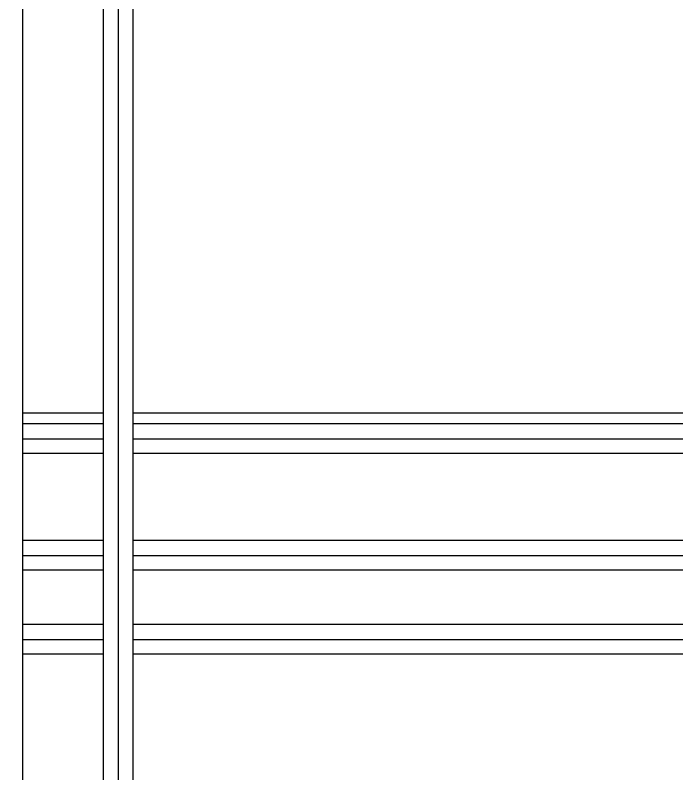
# Model space of a CAD drawing. Header units: millimetres. Extents: x 48717 to 75522, y 76128 to 88842.
# Drawn here: x 58008 to 59425, y 83969 to 85593 of the extents above; entities that cross this region are included whole.
import ezdxf

# ---------------------------------------------------------------- set-up
doc = ezdxf.new("R2010")
doc.units = ezdxf.units.MM
doc.linetypes.add('CENTER2', pattern=[1.125, 0.75, -0.125, 0.125, -0.125])
for name, color, linetype in [('Top (Plan) View2-CENTER', 1, 'CENTER2'), ('Top (Plan) View2-DV20-S1B-001c', 140, 'Continuous'), ('Top (Plan) View2-DV20-S1B-001d', 140, 'Continuous'), ('Top (Plan) View2-DV20-S1B-002a', 140, 'Continuous'), ('Top (Plan) View2-DV90-S1B-001c', 120, 'Continuous'), ('Top (Plan) View2-DV90-S1B-001d', 120, 'Continuous'), ('Top (Plan) View2-DV90-S1B-002a', 140, 'Continuous')]:
    doc.layers.add(name, color=color, linetype=linetype)

# ---------------------------------------------------------------- blocks, each defined once
blk = doc.blocks.new('*U746')
at = {"layer": 'Top (Plan) View2-CENTER'}
for p, q in [((58023.9, 84436.4), (58197.1, 84436.4)), ((58260.6, 84436.4), (64006.4, 84436.3))]:
    blk.add_line(p, q, dxfattribs=at)
at = {"layer": 'Top (Plan) View2-DV90-S1B-001c', "color": 0, "linetype": 'ByBlock', "lineweight": -2}
for p, q in [((58197.1, 84468.1), (58023.9, 84468.1)), ((64006.4, 84468.1), (58260.6, 84468.1)), ((58197.1, 84404.6), (58023.9, 84404.6)), ((64006.4, 84404.6), (58260.6, 84404.6))]:
    blk.add_line(p, q, dxfattribs=at)
blk = doc.blocks.new('*U747')
at = {"layer": 'Top (Plan) View2-CENTER'}
for p, q in [((58023.9, 84686.3), (58197.1, 84686.3)), ((58260.6, 84686.3), (60146, 84686.3))]:
    blk.add_line(p, q, dxfattribs=at)
at = {"layer": 'Top (Plan) View2-DV20-S1B-001c', "color": 0, "linetype": 'ByBlock', "lineweight": -2}
for p, q in [((58197.1, 84718), (58023.9, 84718)), ((60146, 84718), (58260.6, 84718)), ((58197.1, 84654.5), (58023.9, 84654.5)), ((60146, 84654.5), (58260.6, 84654.5))]:
    blk.add_line(p, q, dxfattribs=at)
blk = doc.blocks.new('*U800')
at = {"layer": 'Top (Plan) View2-DV90-S1B-002a', "color": 0, "linetype": 'ByBlock', "lineweight": -2}
for p, q in [((57960.4, 84740.9), (57860.9, 84740.9)), ((58197.1, 84740.9), (58023.9, 84740.9)), ((60172.4, 84740.9), (58260.6, 84740.9)), ((60454.4, 84740.9), (60252.8, 84740.9))]:
    blk.add_line(p, q, dxfattribs=at)
blk.add_ellipse((57860.9, 84709.2), major_axis=(0, 31.7), ratio=0.01, start_param=0, end_param=1.288285, dxfattribs=at)
at = {"layer": 'Top (Plan) View2-DV90-S1B-002a', "color": 0, "linetype": 'ByBlock', "lineweight": -2, "extrusion": (0, 0, -1)}
blk.add_ellipse((60454.4, 84709.2), major_axis=(0, -31.8), ratio=0.01, start_param=1.853307, end_param=3.141593, dxfattribs=at)
blk = doc.blocks.new('*U805')
at = {"layer": 'Top (Plan) View2-DV20-S1B-001d', "color": 0, "linetype": 'ByBlock', "lineweight": -2}
blk.add_line((58023.9, 88604.5), (58023.9, 78949.5), dxfattribs=at)
blk = doc.blocks.new('*U808')
at = {"layer": 'Top (Plan) View2-CENTER'}
for p, q in [((58023.9, 84256.5), (58197.1, 84256.5)), ((58260.6, 84256.5), (60299.6, 84256.5))]:
    blk.add_line(p, q, dxfattribs=at)
at = {"layer": 'Top (Plan) View2-DV20-S1B-002a', "color": 0, "linetype": 'ByBlock', "lineweight": -2}
for p, q in [((58197.1, 84288.2), (58023.9, 84288.2)), ((60299.9, 84288.2), (58260.6, 84288.2)), ((58197.1, 84224.7), (58023.9, 84224.7)), ((60299.9, 84224.7), (58260.6, 84224.7))]:
    blk.add_line(p, q, dxfattribs=at)
at = {"layer": 'Top (Plan) View2-DV20-S1B-002a', "color": 0, "linetype": 'ByBlock', "lineweight": -2, "extrusion": (0, 0, -1)}
for major_axis, start_param, end_param in [((0, -31.7), 1.570796, 3.141593), ((0, -31.8), 0, 1.570796)]:
    blk.add_ellipse((60299.9, 84256.5), major_axis=major_axis, ratio=0.010019, start_param=start_param, end_param=end_param, dxfattribs=at)
blk = doc.blocks.new('*U834')
at = {"layer": 'Top (Plan) View2-CENTER'}
blk.add_line((58228.9, 87624.3), (58228.9, 77714.3), dxfattribs=at)
at = {"layer": 'Top (Plan) View2-DV90-S1B-001d', "color": 0, "linetype": 'ByBlock', "lineweight": -2}
for p, q in [((58197.1, 77714.3), (58197.1, 87624.6)), ((58260.6, 77714.3), (58260.6, 87624.6))]:
    blk.add_line(p, q, dxfattribs=at)

msp = doc.modelspace()

# ---------------------------------------------------------------- block references
at = {"layer": 'Top (Plan) View2-DV20-S1B-001c'}
msp.add_blockref('*U747', (0, 0), dxfattribs=at)
at = {"layer": 'Top (Plan) View2-DV20-S1B-001d'}
msp.add_blockref('*U805', (0, 0), dxfattribs=at)
at = {"layer": 'Top (Plan) View2-DV20-S1B-002a'}
msp.add_blockref('*U808', (0, 0), dxfattribs=at)
at = {"layer": 'Top (Plan) View2-DV90-S1B-001c'}
msp.add_blockref('*U746', (0, 0), dxfattribs=at)
at = {"layer": 'Top (Plan) View2-DV90-S1B-001d'}
msp.add_blockref('*U834', (0, 0), dxfattribs=at)
at = {"layer": 'Top (Plan) View2-DV90-S1B-002a'}
msp.add_blockref('*U800', (0, 0), dxfattribs=at)

doc.saveas('drawing.dxf')
